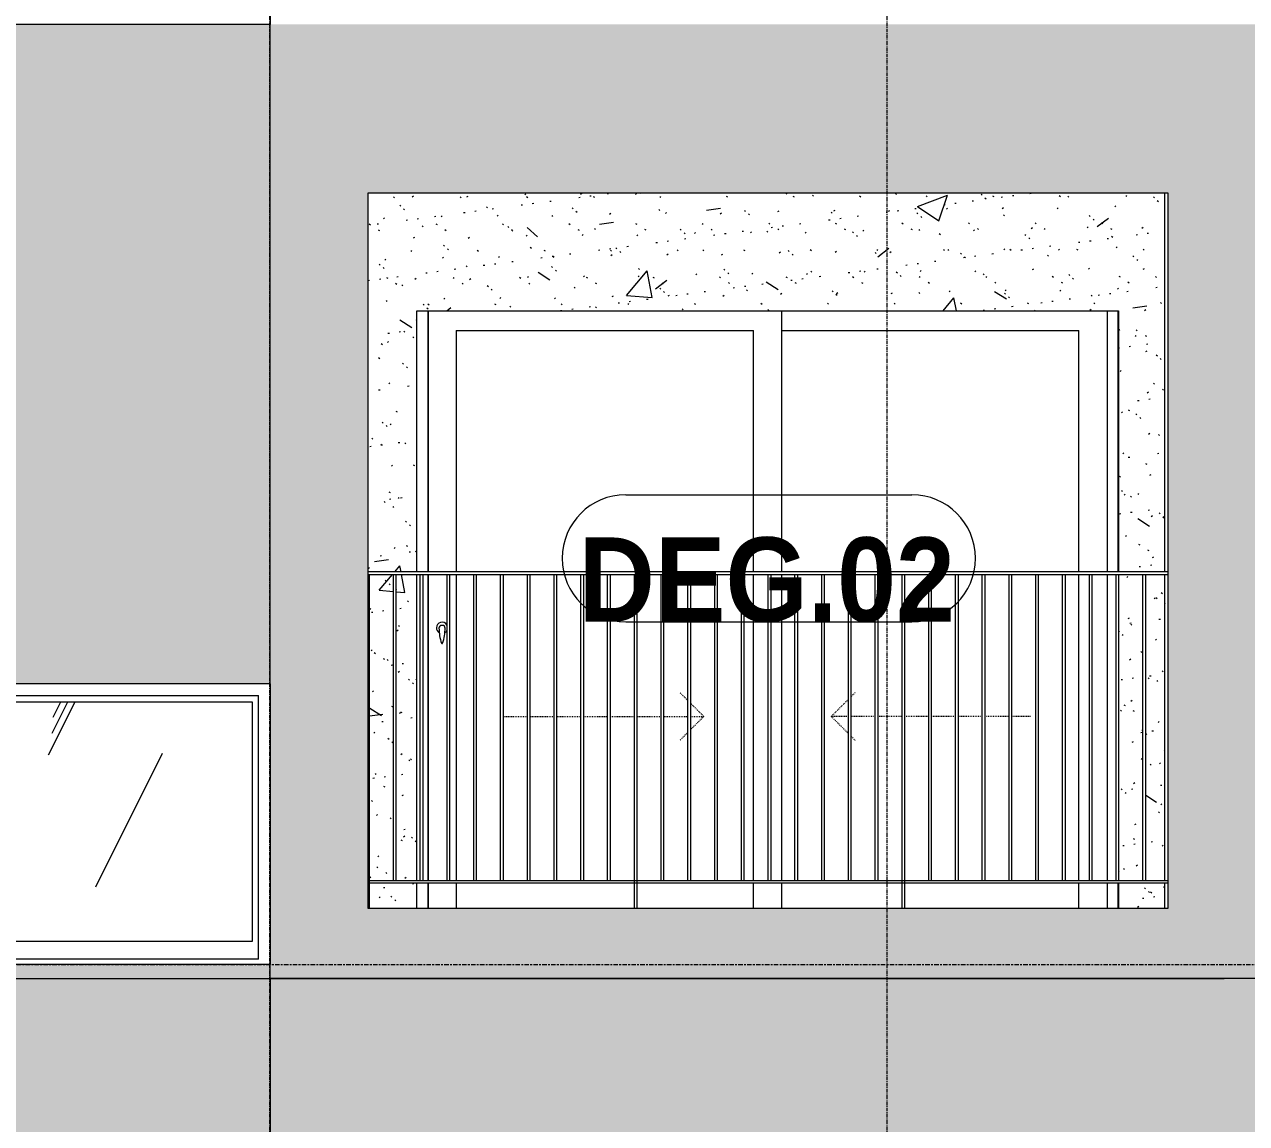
# Model space of a CAD drawing. Header units: millimetres. Extents: x 9199 to 175431, y -4466 to 35300.
# Drawn here: x 36162 to 40518, y 5034 to 8950 of the extents above; entities that cross this region are included whole.
import ezdxf

# ---------------------------------------------------------------- set-up
doc = ezdxf.new("R2010")
doc.units = ezdxf.units.MM
for name, pattern in [('1 NÉT CALL OUT', [6, 3, -3]), ('Centre', [31.75, 6.35, -4.7625, 15.875, -4.7625]), ('Dash', [6, 3, -3]), ('Grid Line', [22.225, 12.7, -3.175, 3.175, -3.175])]:
    doc.linetypes.add(name, pattern=pattern)
for name, color, linetype, lineweight in [('0-1', 7, 'Continuous', 5), ('A-DETL-GENF', 92, 'Continuous', 9), ('A-DETL-GENF-1', 92, '1 NÉT CALL OUT', 9), ('A-DOOR', 31, 'Continuous', 9), ('A-DOOR-FRAM', 31, 'Continuous', 9), ('A-DOOR-HDLN', 31, 'Dash', 18), ('A-DOOR-IDEN', 31, 'Continuous', 9), ('A-FLOR-HRAL', 11, 'Continuous', 9), ('A-FLOR-LEVL-2', 51, 'Centre', 9), ('A-GLAZ', 151, 'Continuous', 9), ('A-GLAZ-3', 7, '1 NÉT CALL OUT', 9), ('A-WALL', 113, 'Continuous', 9), ('A-WALL-PATT', 111, 'Continuous', 9), ('A-WALL-PATT-1', 9, 'Continuous', 9), ('A-WALL-PATT-2', 111, 'Continuous', 5), ('I-WALL', 2, 'Continuous', 9), ('I-WALL-1', 7, 'Continuous', 9), ('S-GRID-1', 1, 'Grid Line', 9)]:
    doc.layers.add(name, color=color, linetype=linetype, lineweight=lineweight)
doc.styles.add('Arial_B_2', font='arialbd.ttf', dxfattribs={"width": 0.9, "height": 300})
pattern_1 = [(63.435, (53179.2, 1304.34), (-0.001, 1524), [532.46, -2875.3]), (63.435, (51655.2, 1304.34), (-0.001, 1524), [532.46, -2875.3]), (63.435, (53908.74, 1598.8), (-0.001, 1524), [532.46, -2875.3]), (63.435, (52384.74, 1598.8), (-0.001, 1524), [532.46, -2875.3]), (63.435, (53798.3, 1494.84), (-0.001, 1524), [532.46, -2875.3]), (63.435, (52274.3, 1494.84), (-0.001, 1524), [532.46, -2875.3]), (63.435, (53685.8, 2090.1), (-0.001, 1524), [258.8, -3148.965]), (63.435, (52161.8, 2090.1), (-0.001, 1524), [258.8, -3148.97]), (63.435, (53612.15, 1997.95), (-0.001, 1524), [532.46, -2875.3]), (63.435, (52088.15, 1997.95), (-0.001, 1524), [532.46, -2875.3]), (63.435, (53625.14, 2064.1), (-0.001, 1524), [532.46, -2875.3]), (63.435, (52101.14, 2064.1), (-0.001, 1524), [532.46, -2875.3]), (63.435, (53010.3, 1773.94), (-0.001, 1524), [532.46, -2875.3]), (63.435, (51486.3, 1773.94), (-0.001, 1524), [532.46, -2875.3]), (63.435, (53023.3, 1851.9), (-0.001, 1524), [532.46, -2875.3]), (63.435, (51499.3, 1851.9), (-0.001, 1524), [532.46, -2875.3]), (63.435, (53026.8, 1908.1), (-0.001, 1524), [532.46, -2875.3]), (63.435, (51502.8, 1908.1), (-0.001, 1524), [532.46, -2875.3])]

# ---------------------------------------------------------------- blocks, each defined once
blk = doc.blocks.new('NCV_TKTC_TANG 2_rvt-1-TKCS_MẶT ĐỨNG HƯỚNG ĐÔNG')
at = {"layer": 'A-WALL-PATT-1'}
h = blk.add_hatch(dxfattribs=at)
h.set_pattern_fill('FP_2', color=256, style=0, pattern_type=2)
h.set_pattern_definition([(50, (51388.9, 1200), (1093.104, -95.634), [114.3, -1257.3]), (355, (51388.9, 1200), (-211.46, 1146.34), [91.44, -1005.84]), (100.451, (51480, 1192), (881.656, 1050.7), [97.14, -1068.54]), (46.184, (51389, 1504.8), (1626.47, -252.26), [171.45, -1885.95]), (96.636, (51524.5, 1483.8), (1424.42, 1484.57), [145.71, -1602.81]), (351.184, (51389, 1504.8), (1424.43, 1484.55), [137.16, -1508.76]), (21, (51541.3, 1428.6), (909.686, -613.59), [114.3, -1257.3]), (326, (51541.3, 1428.6), (370.81, 1105.13), [91.44, -1005.84]), (71.451, (51617.1, 1377.5), (1280.5, 491.53), [97.14, -1068.54]), (37.5, (51388.93, 1200), (18.531, 507.33), [50.292, -943.356, 50.292, -970.788, -1009.65]), (37.5, (51388.93, 1200), (18.531, 507.33), [-2014.73, 50.29, -959.36]), (7.5, (51388.93, 1200), (400.918, 601.084), [50.292, -531.876, 50.292, -920.496, -384.81]), (7.5, (51388.93, 1200), (400.918, 601.084), [-1552.956, 50.292, -334.518]), (327.5, (51049.1, 1200), (813.545, -34.374), [50.292, -330.708, 50.292, -1138.428, -1577.34]), (327.5, (51049.1, 1200), (813.545, -34.374), [-1569.72, 50.29, -1527.05]), (317.5, (50896.7, 1200), (888.775, 152.56), [50.292, -445.008, 50.292, -739.14, -1120.14]), (317.5, (50896.7, 1200), (888.775, 152.56), [-1284.73, 50.29, -1069.85])])
h.paths.add_polyline_path([(37560.7, 5800), (37560.7, 5890), (37391.9, 5890), (37391.9, 5800)])
h.paths.add_polyline_path([(40060.7, 5800), (40226.9, 5800), (40226.9, 5890), (40060.7, 5890)])
h.paths.add_polyline_path([(37477.3, 5900), (37477.3, 6990), (37391.9, 6990), (37391.9, 5900)])
h.paths.add_polyline_path([(40062.9, 5900), (40148.3, 5900), (40148.3, 6990), (40062.9, 6990), (40062.9, 5983.2)])
h.paths.add_polyline_path([(37560.7, 5900), (37560.7, 6990), (37487.3, 6990), (37487.3, 5900), (37526.8, 5900)])
h.paths.add_polyline_path([(40226.9, 5900), (40226.9, 6990), (40158.3, 6990), (40158.3, 5900), (40208.7, 5900)])
h.paths.add_polyline_path([(37386.9, 7000), (37560.7, 7000), (37560.7, 7930), (40060.7, 7930), (40060.7, 7000), (40226.9, 7000), (40226.9, 8350), (37386.9, 8350), (37386.9, 7065.2)])
h = blk.add_hatch(dxfattribs=at)
h.set_pattern_fill('FP_3', color=256, style=0, pattern_type=2)
h.set_pattern_definition([(37.5, (51388.93, 1200), (-4.7995, 146.8239), [5.029, -110.795, 5.029, -124.511, -123.825]), (37.5, (51388.93, 1200), (-4.7995, 146.8239), [-245.364, 5.029, -118.796]), (7.5, (51388.93, 1200), (134.8574, 215.0472), [5.029, -57.455, 5.029, -99.365, -40.005]), (7.5, (51388.93, 1200), (134.8574, 215.0472), [-166.878, 5.029, -34.976]), (327.5, (51295.21, 1200), (237.2978, 0.4316), [5.029, -33.071, 5.029, -132.131, -179.07]), (327.5, (51295.21, 1200), (237.2978, 0.4316), [-175.26, 5.029, -174.041]), (317.5, (51295.2, 1200), (229.067, 66.8792), [5.029, -14.021, 5.029, -84.887, -102.87]), (317.5, (51295.2, 1200), (229.067, 66.8792), [-108.966, 5.029, -97.841])])
h.paths.add_polyline_path([(37560.7, 5800), (37560.7, 5890), (37391.9, 5890), (37391.9, 5800)])
h.paths.add_polyline_path([(40060.7, 5800), (40226.9, 5800), (40226.9, 5890), (40060.7, 5890)])
h.paths.add_polyline_path([(37477.3, 5900), (37477.3, 6990), (37391.9, 6990), (37391.9, 5900)])
h.paths.add_polyline_path([(40062.9, 5900), (40148.3, 5900), (40148.3, 6990), (40062.9, 6990), (40062.9, 5983.2)])
h.paths.add_polyline_path([(37560.7, 5900), (37560.7, 6990), (37487.3, 6990), (37487.3, 5900), (37526.8, 5900)])
h.paths.add_polyline_path([(40226.9, 5900), (40226.9, 6990), (40158.3, 6990), (40158.3, 5900), (40208.7, 5900)])
h.paths.add_polyline_path([(37386.9, 7000), (37560.7, 7000), (37560.7, 7930), (40060.7, 7930), (40060.7, 7000), (40226.9, 7000), (40226.9, 8350), (37386.9, 8350), (37386.9, 7065.2)])
at = {"layer": 'I-WALL-1'}
for p, q in [((40226.9, 7000), (40226.9, 8350)), ((37560.7, 7000), (37560.7, 7930)), ((37560.7, 7930), (40060.7, 7930)), ((40060.7, 7930), (40060.7, 7000)), ((37560.7, 5900), (37560.7, 6990)), ((40226.9, 5900), (40226.9, 6990)), ((37560.7, 5800), (37560.7, 5890)), ((40060.7, 5890), (40060.7, 5800)), ((40226.9, 5800), (40226.9, 5890))]:
    blk.add_line(p, q, dxfattribs=at)
blk = doc.blocks.new('Railing - 10mm-1251313-TKCS_MẶT ĐỨNG HƯỚNG ĐÔNG')
at = {"layer": 'A-FLOR-HRAL'}
for p, q in [((70204.4, 2500), (70204.4, 3590)), ((70214.4, 2500), (70214.4, 3590))]:
    blk.add_line(p, q, dxfattribs=at)
blk = doc.blocks.new('Railing - 50 x 10mm-V52-TKCS_MẶT ĐỨNG HƯỚNG ĐÔNG')
at = {"layer": 'A-FLOR-HRAL'}
for p, q in [((71081.4, 6990), (71091.4, 6990)), ((71081.4, 5800), (71081.4, 6990)), ((71091.4, 5800), (71091.4, 6990))]:
    blk.add_line(p, q, dxfattribs=at)
blk = doc.blocks.new('Railing - 50 x 10mm-V53-TKCS_MẶT ĐỨNG HƯỚNG ĐÔNG')
at = {"layer": 'A-FLOR-HRAL'}
for p in [(70111.9, 6990), (70116.9, 5800)]:
    blk.add_line(p, (70116.9, 6990), dxfattribs=at)
blk = doc.blocks.new('Railing - Railing-3231468-TKCS_MẶT ĐỨNG HƯỚNG ĐÔNG')
at = {"layer": 'A-FLOR-HRAL'}
for p, q in [((37386.9, 5900), (40236.5, 5900)), ((40236.5, 5890), (37386.9, 5890))]:
    blk.add_line(p, q, dxfattribs=at)
for name, p in [('Railing - 50 x 10mm-V53-TKCS_MẶT ĐỨNG HƯỚNG ĐÔNG', (-32725, 0)), ('Railing - 10mm-1251313-TKCS_MẶT ĐỨNG HƯỚNG ĐÔNG', (-32727.1, 3400)), ('Railing - 10mm-1251313-TKCS_MẶT ĐỨNG HƯỚNG ĐÔNG', (-32631.7, 3400)), ('Railing - 10mm-1251313-TKCS_MẶT ĐỨNG HƯỚNG ĐÔNG', (-32536.3, 3400)), ('Railing - 10mm-1251313-TKCS_MẶT ĐỨNG HƯỚNG ĐÔNG', (-32440.9, 3400)), ('Railing - 10mm-1251313-TKCS_MẶT ĐỨNG HƯỚNG ĐÔNG', (-32345.5, 3400)), ('Railing - 10mm-1251313-TKCS_MẶT ĐỨNG HƯỚNG ĐÔNG', (-32250.1, 3400)), ('Railing - 10mm-1251313-TKCS_MẶT ĐỨNG HƯỚNG ĐÔNG', (-32154.7, 3400)), ('Railing - 10mm-1251313-TKCS_MẶT ĐỨNG HƯỚNG ĐÔNG', (-32059.3, 3400)), ('Railing - 10mm-1251313-TKCS_MẶT ĐỨNG HƯỚNG ĐÔNG', (-31963.9, 3400)), ('Railing - 50 x 10mm-V52-TKCS_MẶT ĐỨNG HƯỚNG ĐÔNG', (-32745.6, 0)), ('Railing - 10mm-1251313-TKCS_MẶT ĐỨNG HƯỚNG ĐÔNG', (-31773.2, 3400)), ('Railing - 10mm-1251313-TKCS_MẶT ĐỨNG HƯỚNG ĐÔNG', (-31677.8, 3400)), ('Railing - 10mm-1251313-TKCS_MẶT ĐỨNG HƯỚNG ĐÔNG', (-31582.4, 3400)), ('Railing - 10mm-1251313-TKCS_MẶT ĐỨNG HƯỚNG ĐÔNG', (-31487, 3400)), ('Railing - 10mm-1251313-TKCS_MẶT ĐỨNG HƯỚNG ĐÔNG', (-31391.6, 3400)), ('Railing - 10mm-1251313-TKCS_MẶT ĐỨNG HƯỚNG ĐÔNG', (-31296.2, 3400)), ('Railing - 10mm-1251313-TKCS_MẶT ĐỨNG HƯỚNG ĐÔNG', (-31200.8, 3400)), ('Railing - 10mm-1251313-TKCS_MẶT ĐỨNG HƯỚNG ĐÔNG', (-31105.4, 3400)), ('Railing - 10mm-1251313-TKCS_MẶT ĐỨNG HƯỚNG ĐÔNG', (-31010, 3400)), ('Railing - 50 x 10mm-V52-TKCS_MẶT ĐỨNG HƯỚNG ĐÔNG', (-31791.6, 0)), ('Railing - 10mm-1251313-TKCS_MẶT ĐỨNG HƯỚNG ĐÔNG', (-30819.2, 3400)), ('Railing - 10mm-1251313-TKCS_MẶT ĐỨNG HƯỚNG ĐÔNG', (-30723.9, 3400)), ('Railing - 10mm-1251313-TKCS_MẶT ĐỨNG HƯỚNG ĐÔNG', (-30628.5, 3400)), ('Railing - 10mm-1251313-TKCS_MẶT ĐỨNG HƯỚNG ĐÔNG', (-30533.1, 3400)), ('Railing - 10mm-1251313-TKCS_MẶT ĐỨNG HƯỚNG ĐÔNG', (-30437.7, 3400)), ('Railing - 10mm-1251313-TKCS_MẶT ĐỨNG HƯỚNG ĐÔNG', (-30342.3, 3400)), ('Railing - 10mm-1251313-TKCS_MẶT ĐỨNG HƯỚNG ĐÔNG', (-30246.9, 3400)), ('Railing - 10mm-1251313-TKCS_MẶT ĐỨNG HƯỚNG ĐÔNG', (-30151.5, 3400)), ('Railing - 10mm-1251313-TKCS_MẶT ĐỨNG HƯỚNG ĐÔNG', (-30056.1, 3400))]:
    blk.add_blockref(name, p)
blk = doc.blocks.new('Top Rail Type - Top Rail_Internal_-3231471-TKCS_MẶT ĐỨNG HƯỚNG ĐÔNG')
at = {"layer": 'A-FLOR-HRAL'}
for p, q in [((40236.5, 7000), (37386.9, 7000)), ((37386.9, 6990), (40236.5, 6990))]:
    blk.add_line(p, q, dxfattribs=at)
blk = doc.blocks.new('DEG_02-DEG_03 - DEG_02-2500x2400mm-CỬA ĐI 02 CÁNH TRƯỢT-V64-TKCS_MẶT ĐỨNG HƯỚNG ĐÔNG')
at = {"layer": 'A-DOOR'}
for p, q in [((37600.3, 7000), (37600.3, 7930)), ((38860.3, 7930), (38860.3, 7000)), ((37700.3, 7860), (38760.3, 7860)), ((37700.3, 7860), (37700.3, 7000)), ((38760.3, 7000), (38760.3, 7860)), ((38860.3, 7860), (39920.3, 7860)), ((39920.3, 7000), (39920.3, 7860)), ((37600.3, 5900), (37600.3, 6990)), ((37700.3, 6990), (37700.3, 5900)), ((38760.3, 5900), (38760.3, 6990)), ((38860.3, 6990), (38860.3, 5900)), ((39920.3, 5900), (39920.3, 6990)), ((37600.3, 5800), (37600.3, 5890)), ((37700.3, 5890), (37700.3, 5800)), ((38760.3, 5800), (38760.3, 5890)), ((38860.3, 5890), (38860.3, 5800)), ((39920.3, 5800), (39920.3, 5890))]:
    blk.add_line(p, q, dxfattribs=at)
at = {"layer": 'A-DOOR', "flags": 128}
blk.add_lwpolyline([(37651.8, 6808.7), (37651.8, 6808.7), (37651.8, 6808.7), (37651.8, 6808.7), (37651.8, 6808.7), (37651.8, 6808.7), (37651.8, 6808.7), (37651.7, 6808.7), (37651.7, 6808.7), (37651.7, 6808.7), (37651.7, 6808.7), (37651.6, 6808.7), (37651.6, 6808.7), (37651.6, 6808.7), (37651.5, 6808.7), (37651.5, 6808.7), (37651.5, 6808.7), (37651.4, 6808.7), (37651.4, 6808.7), (37651.4, 6808.7), (37651.3, 6808.7), (37651.3, 6808.7), (37651.2, 6808.7), (37651.2, 6808.7), (37651.1, 6808.7), (37651.1, 6808.7), (37651, 6808.7), (37651, 6808.7), (37650.9, 6808.7), (37650.9, 6808.7), (37650.8, 6808.7), (37650.7, 6808.7), (37650.7, 6808.7), (37650.6, 6808.7), (37650.6, 6808.7), (37650.5, 6808.7), (37650.4, 6808.7), (37650.4, 6808.7), (37650.3, 6808.7), (37650.3, 6808.7), (37650.2, 6808.7), (37650.1, 6808.7), (37650.1, 6808.7), (37650, 6808.7), (37650, 6808.7), (37649.9, 6808.7), (37649.9, 6808.7), (37649.8, 6808.7), (37649.7, 6808.7), (37649.7, 6808.7), (37649.6, 6808.7), (37649.6, 6808.7), (37649.5, 6808.7), (37649.5, 6808.7), (37649.4, 6808.7), (37649.4, 6808.7), (37649.3, 6808.7), (37649.3, 6808.7), (37649.2, 6808.7), (37649.2, 6808.7), (37649.2, 6808.7), (37649.1, 6808.7), (37649.1, 6808.7), (37649.1, 6808.7), (37649, 6808.7), (37649, 6808.7), (37649, 6808.7), (37648.9, 6808.7), (37648.9, 6808.7), (37648.9, 6808.7), (37648.9, 6808.7), (37648.9, 6808.7), (37648.8, 6808.7), (37648.8, 6808.7), (37648.8, 6808.7), (37648.8, 6808.7), (37648.8, 6808.7)], dxfattribs=at)
at = {"layer": 'A-DOOR'}
for centre, radius, start, end in [((37650.3, 6800), 20, 30, 180), ((37650.3, 6800), 20, 180, 240), ((37648.8, 6799.2), 9.45, 90, 180), ((37804.1, 6799.2), 164.8, 180, 199.134), ((37651.8, 6799.2), 9.45, 0, 90), ((37496.5, 6799.2), 164.8, 340.866, 0), ((37650.3, 6800), 20, 300, 330), ((37650.7, 6746), 2.34, 199.134, 261.031), ((37649.9, 6746), 2.34, 278.969, 340.866)]:
    blk.add_arc(centre, radius, start, end, dxfattribs=at)
at = {"layer": 'A-DOOR-FRAM'}
for p, q in [((37600.3, 7930), (37600.3, 7000)), ((40020.3, 7930), (40020.3, 7000)), ((40060.3, 7000), (40060.3, 7930)), ((37600.3, 6990), (37600.3, 5900)), ((40020.3, 6990), (40020.3, 5900)), ((37600.3, 5890), (37600.3, 5800)), ((40020.3, 5890), (40020.3, 5800)), ((40060.3, 5800), (40060.3, 5890))]:
    blk.add_line(p, q, dxfattribs=at)
at = {"layer": 'A-DOOR-HDLN'}
for p, q in [((38526.6, 6540.7), (38498.2, 6569.1)), ((39037.6, 6484.2), (39099, 6545.6)), ((39109, 6555.6), (39122.4, 6569.1)), ((38583.1, 6484.2), (38536.6, 6530.7)), ((37873.1, 6484.2), (37954.3, 6484.2)), ((37964.3, 6484.2), (38049.7, 6484.2)), ((38059.7, 6484.2), (38145.1, 6484.2)), ((38155.1, 6484.2), (38240.5, 6484.2)), ((38250.5, 6484.2), (38335.8, 6484.2)), ((38345.8, 6484.2), (38431.2, 6484.2)), ((38441.2, 6484.2), (38526.6, 6484.2)), ((38583.1, 6484.2), (38536.6, 6437.8)), ((38536.6, 6484.2), (38583.1, 6484.2)), ((39037.6, 6484.2), (39099, 6422.8)), ((39099, 6484.2), (39037.6, 6484.2)), ((39194.4, 6484.2), (39109, 6484.2)), ((39289.7, 6484.2), (39204.4, 6484.2)), ((39385.1, 6484.2), (39299.7, 6484.2)), ((39480.5, 6484.2), (39395.1, 6484.2)), ((39575.9, 6484.2), (39490.5, 6484.2)), ((39671.3, 6484.2), (39585.9, 6484.2)), ((39747.6, 6484.2), (39681.3, 6484.2)), ((38526.6, 6427.8), (38498.2, 6399.4)), ((39109, 6412.8), (39122.4, 6399.4))]:
    blk.add_line(p, q, dxfattribs=at)
blk = doc.blocks.new('1_FAMILY RVT - W01-WxH 1000x3200-V81-TKCS_MẶT ĐỨNG HƯỚNG ĐÔNG')
at = {"layer": 'A-DETL-GENF-1'}
blk.add_hatch(color=256, dxfattribs=at).paths.add_polyline_path([(34691.9, 6062.1), (34759.6, 6109.5), (34691.9, 6157), (34691.9, 6126.5), (34556.4, 6126.5), (34556.4, 6092.6), (34691.9, 6092.6)])
at = {"layer": 'A-GLAZ'}
h = blk.add_hatch(dxfattribs=at)
h.set_pattern_fill('FP_1', color=256, style=0, pattern_type=2)
h.set_pattern_definition(pattern_1)
h.paths.add_polyline_path([(35415.1, 5682.5), (35415.1, 6536.5), (33900.9, 6536.5), (33900.9, 5682.5), (34561.2, 5682.5)])
h.paths.add_polyline_path([(34691.9, 6062.1), (34691.9, 6092.6), (34556.4, 6092.6), (34556.4, 6126.5), (34691.9, 6126.5), (34691.9, 6157), (34759.6, 6109.5), (34735.4, 6092.6)])
h = blk.add_hatch(dxfattribs=at)
h.set_pattern_fill('FP_1', color=256, style=0, pattern_type=2)
h.set_pattern_definition(pattern_1)
h.paths.add_polyline_path([(35459.6, 5682.5), (36973.9, 5682.5), (36973.9, 6536.5), (35459.6, 6536.5), (35459.6, 5983.2)])
at = {"layer": 'A-DETL-GENF'}
for p, q in [((34691.9, 6157), (34691.9, 6126.5)), ((34759.6, 6109.5), (34691.9, 6157)), ((34759.6, 6109.5), (34691.9, 6157)), ((34691.9, 6157), (34691.9, 6126.5)), ((34556.4, 6126.5), (34556.4, 6092.6)), ((34556.4, 6126.5), (34691.9, 6126.5)), ((34691.9, 6126.5), (34556.4, 6126.5)), ((34556.4, 6126.5), (34556.4, 6092.6)), ((34759.6, 6109.5), (34691.9, 6062.1)), ((34691.9, 6062.1), (34759.6, 6109.5)), ((34556.4, 6092.6), (34691.9, 6092.6)), ((34556.4, 6092.6), (34691.9, 6092.6)), ((34691.9, 6092.6), (34691.9, 6062.1)), ((34691.9, 6092.6), (34691.9, 6062.1))]:
    blk.add_line(p, q, dxfattribs=at)
at = {"layer": 'A-GLAZ'}
for p, q in [((37037.4, 6600), (33837.4, 6600)), ((33837.4, 6600), (33837.4, 5600)), ((37037.4, 6600), (37037.4, 5600)), ((33878.3, 6559.1), (36996.4, 6559.1)), ((33878.3, 5619), (33878.3, 6559.1)), ((33900.9, 6536.5), (33900.9, 5682.5)), ((35415.1, 6536.5), (33900.9, 6536.5)), ((35415.1, 6559.1), (35415.1, 5619)), ((35459.6, 5682.5), (35459.6, 6536.5)), ((35459.6, 6536.5), (36973.9, 6536.5)), ((36973.9, 6536.5), (36973.9, 5682.5)), ((36996.4, 5619), (36996.4, 6559.1)), ((33900.9, 5682.5), (35415.1, 5682.5)), ((36973.9, 5682.5), (35459.6, 5682.5)), ((35415.1, 5638.1), (33878.3, 5638.1)), ((35415.1, 5638.1), (33878.3, 5638.1)), ((36996.4, 5619), (33878.3, 5619)), ((37037.4, 5600), (33837.4, 5600))]:
    blk.add_line(p, q, dxfattribs=at)
blk = doc.blocks.new('STN_Door Tag - STN_Door Tag-1788670-TKCS_MẶT ĐỨNG HƯỚNG ĐÔNG')
at = {"layer": 'A-DOOR-IDEN'}
for p, q in [((34026.9, 2034.3), (35047, 2034.3)), ((34026.9, 1581.5), (35047, 1581.5))]:
    blk.add_line(p, q, dxfattribs=at)
for centre, start, end in [((34026.9, 1807.9), 90, 270), ((35047, 1807.9), 270, 90)]:
    blk.add_arc(centre, 226.4, start, end, dxfattribs=at)

msp = doc.modelspace()

# ---------------------------------------------------------------- hatches: boundary and pattern name
at = {"layer": 'A-WALL-PATT'}
h = msp.add_hatch(color=256, dxfattribs=at)
h.paths.add_polyline_path([(38431.6, 5550), (40437.4, 5550), (40437.4, 8950), (37037.4, 8950), (37037.4, 5550), (37373.5, 5550)])
h.paths.add_polyline_path([(39489.8, 5800), (37386.9, 5800), (37386.9, 8350), (40236.5, 8350), (40236.5, 5800)])
at = {"layer": 'A-WALL-PATT-2'}
h = msp.add_hatch(color=256, dxfattribs=at)
h.paths.add_polyline_path([(33841.9, 5550), (37037.4, 5550), (37037.4, 5600), (33841.9, 5600)])
h.paths.add_polyline_path([(34199, 6600), (37037.4, 6600), (37037.4, 8950), (33841.9, 8950), (33841.9, 6600), (33878.3, 6600)])
h = msp.add_hatch(color=256, dxfattribs=at)
h.paths.add_polyline_path([(40548, 5550), (43546.9, 5550), (43546.9, 8350), (43536.9, 8350), (43536.9, 8950), (40437.4, 8950), (40437.4, 5550)])
h.paths.add_polyline_path([(42796.4, 6514.4), (41437.4, 6514.4), (41437.4, 7914.4), (42837.4, 7914.4), (42837.4, 6514.4)])
h = msp.add_hatch(color=256, dxfattribs=at)
h.paths.add_polyline_path([(34106.3, 2914), (34210.5, 2912.4), (34210.4, 2903.3), (34210.2, 2900.5), (34105.3, 2902.2), (34101.2, 2907.5), (34106, 2913.6)])
h.paths.add_polyline_path([(36768, 2901), (36663.8, 2902.6), (36663.9, 2911.7), (36664.1, 2914.5), (36769, 2912.8), (36772.1, 2906.2), (36768.3, 2901.4)])
h.paths.add_polyline_path([(33841.9, 2200), (33887.4, 2200), (33887.4, 2900), (34080.7, 2901), (34081.6, 2914), (34104, 2912.8), (34097.2, 2909), (34098.2, 2907.5), (34098.2, 2904.7), (34099.9, 2904.4), (34106.3, 2901), (35177.4, 2900), (35177.4, 2200), (35696.9, 2200), (35696.9, 2900), (36768.8, 2901.4), (36777, 2906.2), (36777.2, 2909), (36776.1, 2910.3), (36774.4, 2910.6), (36768, 2914), (36793.6, 2912.8), (36792.7, 2901), (36986.9, 2900), (36986.9, 2200), (37037.4, 2200), (37037.4, 3290), (33841.9, 3290), (33841.9, 2737.1)])
h.paths.add_polyline_path([(36454.8, 2900.5), (36448.2, 2900.5), (36447.5, 2914.5), (36434.5, 2915.5), (36434.5, 2918.5), (36471.7, 2918.5), (36471.7, 2915.5), (36464, 2914.5), (36463.8, 2909.9), (36463.3, 2908.2), (36463.8, 2907.5), (36464.5, 2905.7), (36462.4, 2900.5), (36455.9, 2900.5)])
h.paths.add_polyline_path([(34419.9, 2900.5), (34410.3, 2900.5), (34410.5, 2905.1), (34411.8, 2905.8), (34411.5, 2908.8), (34409.8, 2909.3), (34409.8, 2914.5), (34402.6, 2915.5), (34402.6, 2918.5), (34439.8, 2918.5), (34439.8, 2915.5), (34426.8, 2914.5), (34424.6, 2900.5), (34420.9, 2900.5)])
h.paths.add_polyline_path([(34227.9, 2902.3), (34210.7, 2903.3), (34210.7, 2911.7), (34211, 2912.7), (34227.9, 2911), (34228.1, 2903.3), (34228.1, 2902.3)])
h.paths.add_polyline_path([(36646.5, 2902.3), (36646.4, 2904), (36646.2, 2911.7), (36646.6, 2912.7), (36663.6, 2911.7), (36663.6, 2903.3), (36663.3, 2902.3)])
h.paths.add_polyline_path([(36645.1, 2902.5), (36479.3, 2905), (36480.3, 2908.3), (36478, 2911), (36480.3, 2911.5), (36646, 2911), (36645.9, 2903.5), (36645.4, 2902.7)])
h.paths.add_polyline_path([(34229.2, 2902.5), (34228.1, 2905), (34228.9, 2912.3), (34229.2, 2912.5), (34395, 2910), (34394, 2906.7), (34396.3, 2904), (34394, 2903.5), (34257.2, 2902.7)])
h.paths.add_polyline_path([(34404, 2903.5), (34397.1, 2904), (34397.1, 2911.5), (34404.3, 2911), (34406.2, 2907.5), (34404, 2903.5)])
h.paths.add_polyline_path([(36470.3, 2903.5), (36468.8, 2908.8), (36470.3, 2911.5), (36477.2, 2911), (36477.2, 2903.5)])
h.paths.add_polyline_path([(34396.2, 2915.5), (34397.1, 2918.5), (34401.4, 2918.5), (34401.4, 2915.5), (34397.1, 2915.5)])
h.paths.add_polyline_path([(36478.1, 2915.5), (36472.9, 2915.5), (36472.9, 2918.5), (36478.1, 2918.5)])
h.paths.add_polyline_path([(36433.4, 2915.5), (36428.2, 2915.5), (36428.2, 2918.5), (36433.4, 2918.5)])
h.paths.add_polyline_path([(36455.2, 2915.5), (36455.2, 2917.5), (36451, 2917.5), (36451, 2915.5)])
h.paths.add_polyline_path([(34446.1, 2915.5), (34440.9, 2915.5), (34440.9, 2918.5), (34446.1, 2918.5)])
h.paths.add_polyline_path([(34423.3, 2915.5), (34423.3, 2917.5), (34419.1, 2917.5), (34419.1, 2915.5)])
h.paths.add_polyline_path([(34446.5, 2915.5), (34446.5, 2918.5), (34465.8, 2918.5), (34465.8, 2915.5), (34463.5, 2915.5)])
h.paths.add_polyline_path([(34395.8, 2915.5), (34376.6, 2915.5), (34376.6, 2918.5), (34395.8, 2918.5)])
h.paths.add_polyline_path([(36408.5, 2915.5), (36408.5, 2918.5), (36427.8, 2918.5), (36427.8, 2915.5)])
h.paths.add_polyline_path([(36497.7, 2915.5), (36478.5, 2915.5), (36480, 2918.5), (36497.7, 2918.5)])
h.paths.add_polyline_path([(33841.9, 3300), (37037.4, 3300), (37037.4, 4690), (33841.9, 4690), (33841.9, 3819.1)])
h.paths.add_polyline_path([(34199, 4700), (37037.4, 4700), (37037.4, 5550), (33841.9, 5550), (33841.9, 4700)])
h = msp.add_hatch(color=256, dxfattribs=at)
h.paths.add_polyline_path([(40437.4, 2200), (40437.4, 3290), (40236.5, 3290), (40236.5, 2450), (37386.9, 2450), (37386.9, 3290), (37037.4, 3290), (37037.4, 2200), (39489.8, 2200)])
h.paths.add_polyline_path([(37386.9, 3300), (37386.9, 4690), (37037.4, 4690), (37037.4, 3300), (37373.5, 3300)])
h.paths.add_polyline_path([(40236.5, 3300), (40437.4, 3300), (40437.4, 4690), (40236.5, 4690), (40236.5, 3819.1)])
h.paths.add_polyline_path([(40236.5, 4700), (40437.4, 4700), (40437.4, 5550), (37037.4, 5550), (37037.4, 4700), (37386.9, 4700), (37386.9, 4950), (40236.5, 4950), (40236.5, 4901.2)])
h = msp.add_hatch(color=256, dxfattribs=at)
h.paths.add_polyline_path([(40437.4, 2200), (43546.9, 2200), (43546.9, 3290), (42837.4, 3290), (42837.4, 3114.4), (41437.4, 3114.4), (41437.4, 3290), (40437.4, 3290), (40437.4, 2737.1)])
h.paths.add_polyline_path([(42837.4, 3300), (43546.9, 3300), (43546.9, 4690), (40437.4, 4690), (40437.4, 3300), (41437.4, 3300), (41437.4, 4514.4), (42837.4, 4514.4), (42837.4, 3819.1)])
h.paths.add_polyline_path([(40548, 4700), (43546.9, 4700), (43546.9, 4945.8), (43536.9, 4945.8), (43536.9, 5550), (40437.4, 5550), (40437.4, 4700)])

# ---------------------------------------------------------------- linework, layer by layer
at = {"layer": 'A-FLOR-LEVL-2'}
msp.add_line((9199.1, 5600), (84597.8, 5600), dxfattribs=at)
at = {"layer": 'A-WALL'}
for p, q in [((37037.4, 9000), (37037.4, 8950)), ((37386.9, 5800), (37386.9, 8350)), ((37386.9, 8350), (40236.5, 8350)), ((40236.5, 8350), (40236.5, 5800)), ((40236.5, 5800), (37386.9, 5800)), ((27326.9, 5550), (40437.4, 5550)), ((43546.9, 5550), (37037.4, 5550)), ((37037.4, 5550), (37037.4, 2200))]:
    msp.add_line(p, q, dxfattribs=at)
at = {"layer": 'I-WALL'}
for p, q in [((37037.4, 8950), (33841.9, 8950)), ((37037.4, 6600), (37037.4, 8950)), ((37037.4, 5550), (37037.4, 5600))]:
    msp.add_line(p, q, dxfattribs=at)
at = {"layer": 'S-GRID-1'}
for p, q in [((37036.9, 1454.4), (37036.9, 30542.5)), ((39236.9, 1454.4), (39236.9, 30542.5))]:
    msp.add_line(p, q, dxfattribs=at)

# ---------------------------------------------------------------- block references
at = {"layer": '0-1'}
msp.add_blockref('NCV_TKTC_TANG 2_rvt-1-TKCS_MẶT ĐỨNG HƯỚNG ĐÔNG', (0, 0), dxfattribs=at)
at = {"layer": 'A-DOOR'}
msp.add_blockref('DEG_02-DEG_03 - DEG_02-2500x2400mm-CỬA ĐI 02 CÁNH TRƯỢT-V64-TKCS_MẶT ĐỨNG HƯỚNG ĐÔNG', (0, 0), dxfattribs=at)
at = {"layer": 'A-DOOR-IDEN'}
msp.add_blockref('STN_Door Tag - STN_Door Tag-1788670-TKCS_MẶT ĐỨNG HƯỚNG ĐÔNG', (4277.9, 5239.9), dxfattribs=at)
at = {"layer": 'A-FLOR-HRAL'}
for name in ['Top Rail Type - Top Rail_Internal_-3231471-TKCS_MẶT ĐỨNG HƯỚNG ĐÔNG', 'Railing - Railing-3231468-TKCS_MẶT ĐỨNG HƯỚNG ĐÔNG']:
    msp.add_blockref(name, (0, 0), dxfattribs=at)
at = {"layer": 'A-GLAZ-3'}
msp.add_blockref('1_FAMILY RVT - W01-WxH 1000x3200-V81-TKCS_MẶT ĐỨNG HƯỚNG ĐÔNG', (0, 0), dxfattribs=at)

# ---------------------------------------------------------------- texts
at = {"layer": 'A-DOOR-IDEN', "insert": (38807.3, 6970), "char_height": 300, "width": 1375.65, "attachment_point": 5, "line_spacing_factor": 0.936439, "style": 'Arial_B_2'}
msp.add_mtext('\\pt6.75,13.5,20.25,27,33.75,40.5,47.25,54,60.75,67.5,74.25,81,87.75,94.5,101.25,108,114.75,121.5,128.25,135,141.75,148.5,155.25,162,168.75,175.5,182.25,189,195.75,202.5,209.25,216;DEG.02', dxfattribs=at)

doc.saveas('drawing.dxf')
